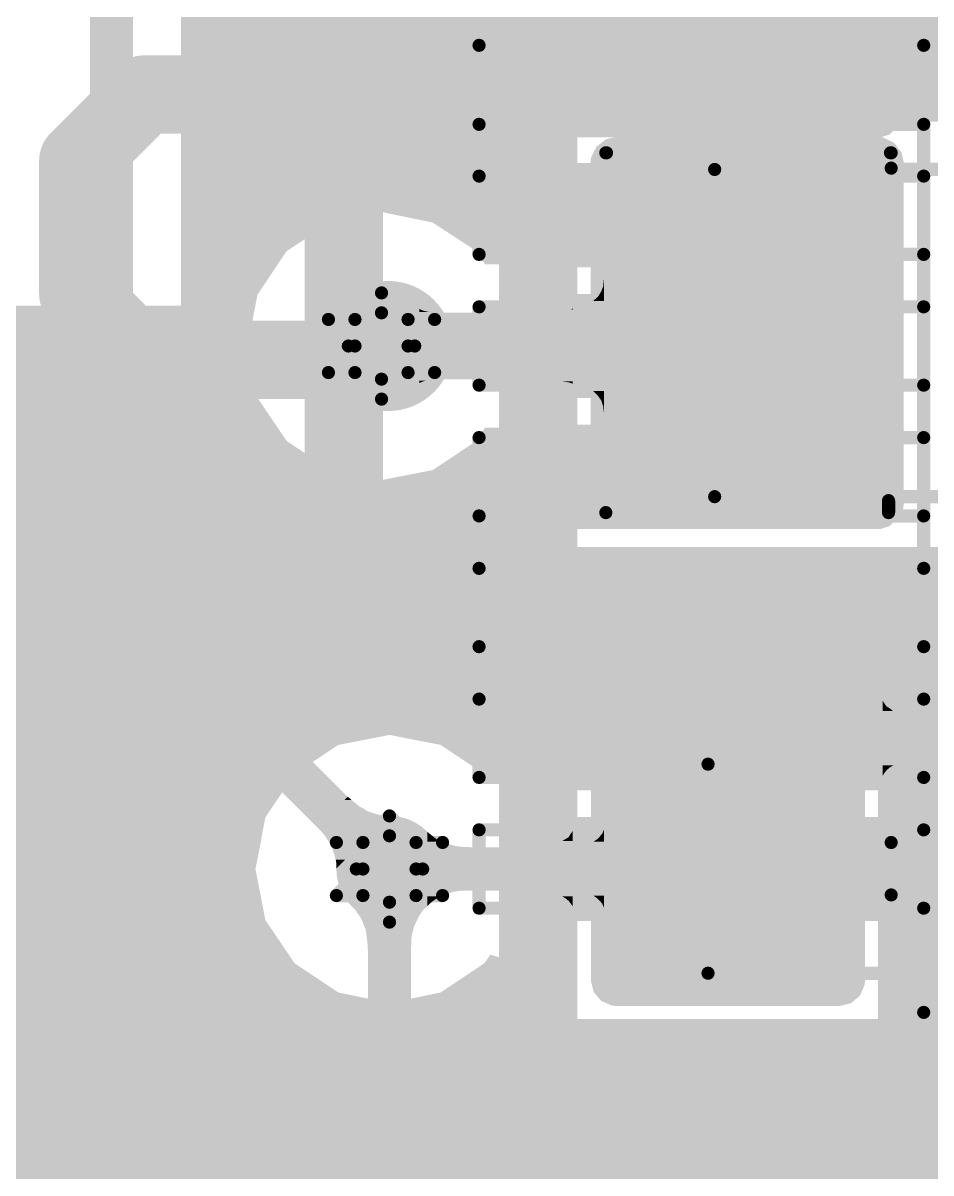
# Model space of a CAD drawing. Header units: millimetres. Extents: x -0.19 to 3.91, y -0.06 to 2.26.
# Drawn here: x 1.0957 to 1.2325, y 0.5855 to 0.7588 of the extents above; entities that cross this region are included whole.
import ezdxf

# ---------------------------------------------------------------- set-up
doc = ezdxf.new("R2010")
doc.units = ezdxf.units.MM
doc.layers.get('0').update_dxf_attribs({"linetype": 'CONTINUOUS', "lineweight": 0})
for name, color, linetype, lineweight in [('PCB_KUR_GBL', 10, 'CONTINUOUS', 0), ('PCB_KUR_GBO', 96, 'CONTINUOUS', 0), ('PCB_KUR_GBP', 170, 'CONTINUOUS', 0), ('PCB_KUR_GBS', 176, 'CONTINUOUS', 0), ('PCB_KUR_GD1', 40, 'CONTINUOUS', 0), ('PCB_KUR_GG1', 56, 'CONTINUOUS', 0), ('PCB_KUR_GM15', 210, 'CONTINUOUS', 0), ('PCB_KUR_GM2', 216, 'CONTINUOUS', 0), ('PCB_KUR_GPB', 9, 'CONTINUOUS', 0), ('PCB_KUR_GPT', 8, 'CONTINUOUS', 0), ('PCB_KUR_GTL', 30, 'CONTINUOUS', 0), ('PCB_KUR_GTO', 163, 'CONTINUOUS', 0), ('PCB_KUR_GTP', 254, 'CONTINUOUS', 0), ('PCB_KUR_GTS', 254, 'CONTINUOUS', 0), ('PCB_KUR_TXT', 254, 'CONTINUOUS', 0)]:
    doc.layers.add(name, color=color, linetype=linetype, lineweight=lineweight)

# ---------------------------------------------------------------- blocks, each defined once
blk = doc.blocks.new('CUSTOM_4')
for points in [[(-0.0186, 0.01721), (-0.01813, 0.01797), (0.01852, 0.01721), (0.01823, 0.01797)], [(-0.01813, 0.01797), (-0.01797, 0.01823), (0.01823, 0.01797), (0.01782, 0.01823)], [(-0.01797, 0.01823), (-0.01697, 0.0186), (0.01782, 0.01823), (0.01721, 0.0186)], [(-0.01697, 0.0186), (-0.01685, 0.01865), (0.01721, 0.0186), (0.01685, 0.01865)], [(-0.01685, 0.01865), (-0.01685, 0.0187), (0.01685, 0.01865), (0.01685, 0.0187)], [(-0.0187, -0.01685), (-0.0187, 0.01685), (0.0187, -0.01685), (0.0187, 0.01685)], [(-0.01865, 0.01685), (-0.0186, 0.01721), (0.01865, 0.01685), (0.01852, 0.01721)], [(-0.01852, -0.01721), (-0.01865, -0.01685), (0.0186, -0.01721), (0.01865, -0.01685)], [(-0.01823, -0.01797), (-0.01852, -0.01721), (0.01813, -0.01797), (0.0186, -0.01721)], [(-0.01782, -0.01823), (-0.01823, -0.01797), (0.01797, -0.01823), (0.01813, -0.01797)], [(-0.01721, -0.0186), (-0.01782, -0.01823), (0.01697, -0.0186), (0.01797, -0.01823)], [(-0.01685, -0.01865), (-0.01721, -0.0186), (0.01685, -0.01865), (0.01697, -0.0186)], [(-0.01685, -0.0187), (-0.01685, -0.01865), (0.01685, -0.0187), (0.01685, -0.01865)]]:
    blk.add_solid(points)
blk = doc.blocks.new('CUSTOM_5')
for points in [[(-0.02165, 0.0254), (-0.02152, 0.02613), (0.02165, 0.0254), (0.02142, 0.02613)], [(-0.02152, 0.02613), (-0.02114, 0.02664), (0.02142, 0.02613), (0.02126, 0.02664)], [(-0.02114, 0.02664), (-0.02074, 0.02716), (0.02126, 0.02664), (0.02057, 0.02716)], [(-0.02074, 0.02716), (-0.0199, 0.02742), (0.02057, 0.02716), (0.02023, 0.02742)], [(-0.0199, 0.02742), (-0.0195, 0.02755), (0.02023, 0.02742), (0.0195, 0.02755)], [(-0.02165, -0.0254), (-0.02165, 0.0254), (0.02165, -0.0254), (0.02165, 0.0254)], [(-0.02142, -0.02613), (-0.02165, -0.0254), (0.02152, -0.02613), (0.02165, -0.0254)], [(-0.02126, -0.02664), (-0.02142, -0.02613), (0.02114, -0.02664), (0.02152, -0.02613)], [(-0.02057, -0.02716), (-0.02126, -0.02664), (0.02074, -0.02716), (0.02114, -0.02664)], [(-0.02023, -0.02742), (-0.02057, -0.02716), (0.0199, -0.02742), (0.02074, -0.02716)], [(-0.0195, -0.02755), (-0.02023, -0.02742), (0.0195, -0.02755), (0.0199, -0.02742)]]:
    blk.add_solid(points)
blk = doc.blocks.new('ROUND_16')
h = blk.add_hatch(color=256)
edge = h.paths.add_edge_path(flags=0)
edge.add_arc((0, 0), 0.008, 0, 360)
blk = doc.blocks.new('ROUND_7')
h = blk.add_hatch(color=256)
edge = h.paths.add_edge_path(flags=0)
edge.add_arc((0, 0), 0.00325, 0, 360)
blk = doc.blocks.new('ROUND_8')
h = blk.add_hatch(color=256)
edge = h.paths.add_edge_path(flags=0)
edge.add_arc((0, 0), 0.005, 0, 360)
blk = doc.blocks.new('ROUND_3')
h = blk.add_hatch(color=256)
edge = h.paths.add_edge_path(flags=0)
edge.add_arc((0, 0), 0.0059, 0, 360)
blk = doc.blocks.new('CUSTOM_19')
for points in [[(-0.02013, 0.01854), (-0.01988, 0.0191), (0.02023, 0.01854), (0.01976, 0.0191)], [(-0.01988, 0.0191), (-0.01896, 0.01987), (0.01976, 0.0191), (0.0191, 0.01987)], [(-0.01896, 0.01987), (-0.01854, 0.02022), (0.0191, 0.01987), (0.01831, 0.02022)], [(-0.01854, 0.02022), (-0.01711, 0.02057), (0.01831, 0.02022), (0.01751, 0.02057)], [(-0.01711, 0.02057), (-0.01685, 0.02064), (0.01751, 0.02057), (0.01685, 0.02064)], [(-0.01685, 0.02064), (-0.01685, 0.02065), (0.01685, 0.02064), (0.01685, 0.02065)], [(-0.02065, 0.01685), (-0.02058, 0.01751), (0.02065, 0.01685), (0.02049, 0.01751)], [(-0.02058, 0.01751), (-0.02013, 0.01854), (0.02049, 0.01751), (0.02023, 0.01854)], [(-0.02065, 0.0168), (-0.02065, 0.01685), (0.02065, 0.0168), (0.02065, 0.01685)], [(-0.02065, -0.0168), (-0.02065, 0.0168), (0.02065, -0.0168), (0.02065, 0.0168)], [(-0.02065, -0.01685), (-0.02065, -0.0168), (0.02065, -0.01685), (0.02065, -0.0168)], [(-0.02049, -0.01751), (-0.02065, -0.01685), (0.02058, -0.01751), (0.02065, -0.01685)], [(-0.02023, -0.01854), (-0.02049, -0.01751), (0.02013, -0.01854), (0.02058, -0.01751)], [(-0.01976, -0.0191), (-0.02023, -0.01854), (0.01988, -0.0191), (0.02013, -0.01854)], [(-0.0191, -0.01987), (-0.01976, -0.0191), (0.01896, -0.01987), (0.01988, -0.0191)], [(-0.01831, -0.02022), (-0.0191, -0.01987), (0.01854, -0.02022), (0.01896, -0.01987)], [(-0.01751, -0.02057), (-0.01831, -0.02022), (0.01711, -0.02057), (0.01854, -0.02022)], [(-0.01685, -0.02064), (-0.01751, -0.02057), (0.01685, -0.02064), (0.01711, -0.02057)], [(-0.01685, -0.02065), (-0.01685, -0.02064), (0.01685, -0.02065), (0.01685, -0.02064)]]:
    blk.add_solid(points)
blk = doc.blocks.new('CUSTOM_20')
for points in [[(-0.02008, 0.02942), (-0.0195, 0.02955), (0.02053, 0.02942), (0.0195, 0.02955)], [(-0.02314, 0.02717), (-0.0227, 0.02804), (0.02325, 0.02717), (0.02257, 0.02804)], [(-0.0227, 0.02804), (-0.02198, 0.0286), (0.02257, 0.02804), (0.02214, 0.0286)], [(-0.02198, 0.0286), (-0.02127, 0.02915), (0.02214, 0.0286), (0.02105, 0.02915)], [(-0.02127, 0.02915), (-0.02008, 0.02942), (0.02105, 0.02915), (0.02053, 0.02942)], [(-0.02365, 0.0254), (-0.02352, 0.02643), (0.02365, 0.0254), (0.02342, 0.02643)], [(-0.02352, 0.02643), (-0.02314, 0.02717), (0.02342, 0.02643), (0.02325, 0.02717)], [(-0.02364, 0.02508), (-0.02365, 0.0254), (0.02364, 0.02508), (0.02365, 0.0254)], [(-0.0236, 0.02476), (-0.02364, 0.02508), (0.0236, 0.02476), (0.02364, 0.02508)], [(-0.0236, -0.02476), (-0.0236, 0.02476), (0.0236, -0.02476), (0.0236, 0.02476)], [(-0.02365, -0.0254), (-0.02364, -0.02508), (0.02365, -0.0254), (0.02364, -0.02508)], [(-0.02342, -0.02643), (-0.02365, -0.0254), (0.02352, -0.02643), (0.02365, -0.0254)], [(-0.02364, -0.02508), (-0.0236, -0.02476), (0.02364, -0.02508), (0.0236, -0.02476)], [(-0.02325, -0.02717), (-0.02342, -0.02643), (0.02314, -0.02717), (0.02352, -0.02643)], [(-0.02257, -0.02804), (-0.02325, -0.02717), (0.0227, -0.02804), (0.02314, -0.02717)], [(-0.02214, -0.0286), (-0.02257, -0.02804), (0.02198, -0.0286), (0.0227, -0.02804)], [(-0.02105, -0.02915), (-0.02214, -0.0286), (0.02127, -0.02915), (0.02198, -0.0286)], [(-0.02053, -0.02942), (-0.02105, -0.02915), (0.02008, -0.02942), (0.02127, -0.02915)], [(-0.0195, -0.02955), (-0.02053, -0.02942), (0.0195, -0.02955), (0.02008, -0.02942)]]:
    blk.add_solid(points)
blk = doc.blocks.new('ROUND_25')
h = blk.add_hatch(color=256)
edge = h.paths.add_edge_path(flags=0)
edge.add_arc((0, 0), 0.001, 0, 360)
blk = doc.blocks.new('CUSTOM_33')
for points in [[(-0.0236, 0.0053), (-0.02357, 0.00549), (0.0236, 0.0053), (0.02348, 0.00549)], [(-0.0236, -0.0053), (-0.0236, 0.0053), (0.0236, -0.0053), (0.0236, 0.0053)], [(-0.02357, 0.00549), (-0.02311, 0.00585), (0.02348, 0.00549), (0.02323, 0.00585)], [(-0.02311, 0.00585), (-0.02305, 0.0059), (0.02323, 0.00585), (0.02305, 0.0059)], [(-0.02348, -0.00549), (-0.0236, -0.0053), (0.02357, -0.00549), (0.0236, -0.0053)], [(-0.02323, -0.00585), (-0.02348, -0.00549), (0.02311, -0.00585), (0.02357, -0.00549)], [(-0.02305, -0.0059), (-0.02323, -0.00585), (0.02305, -0.0059), (0.02311, -0.00585)]]:
    blk.add_solid(points)
blk = doc.blocks.new('CUSTOM_69')
for points in [[(-0.02506, 0.00666), (-0.0244, 0.00743), (0.02516, 0.00666), (0.02429, 0.00743)], [(-0.0244, 0.00743), (-0.02386, 0.0076), (0.02429, 0.00743), (0.0241, 0.0076)], [(-0.02386, 0.0076), (-0.02305, 0.00785), (0.0241, 0.0076), (0.02305, 0.00785)], [(-0.0256, -0.0053), (-0.0256, 0.0053), (0.0256, -0.0053), (0.0256, 0.0053)], [(-0.02555, 0.0053), (-0.02532, 0.00636), (0.02555, 0.0053), (0.02525, 0.00636)], [(-0.02532, 0.00636), (-0.02506, 0.00666), (0.02525, 0.00636), (0.02516, 0.00666)], [(-0.02525, -0.00636), (-0.02555, -0.0053), (0.02532, -0.00636), (0.02555, -0.0053)], [(-0.02516, -0.00666), (-0.02525, -0.00636), (0.02506, -0.00666), (0.02532, -0.00636)], [(-0.02429, -0.00743), (-0.02516, -0.00666), (0.0244, -0.00743), (0.02506, -0.00666)], [(-0.0241, -0.0076), (-0.02429, -0.00743), (0.02386, -0.0076), (0.0244, -0.00743)], [(-0.02305, -0.00785), (-0.0241, -0.0076), (0.02305, -0.00785), (0.02386, -0.0076)]]:
    blk.add_solid(points)

msp = doc.modelspace()

# ---------------------------------------------------------------- linework, layer by layer
at = {"layer": 'PCB_KUR_GBL', "lineweight": 211}
for points, const_width in [([(1.109, 0.6732), (1.109, 0.956)], 0.0065), ([(1.2028, 0.7101), (1.2048, 0.7121)], 0.01), ([(1.1497, 0.7101), (1.2028, 0.7101)], 0.01), ([(1.109, 0.6732), (1.1509, 0.6313)], 0.0065), ([(1.1509, 0.6313), (1.2019, 0.6313)], 0.0065)]:
    msp.add_lwpolyline(points, dxfattribs=dict(at, const_width=const_width))
at = {"layer": 'PCB_KUR_GBL'}
for points in [[(1.1195, 0.7517), (1.1195, 0.7964), (1.4843, 0.7517), (1.4843, 0.7964)], [(1.1195, 0.7506), (1.1195, 0.7517), (1.1799, 0.7506), (1.1853, 0.7517)], [(1.1195, 0.7475), (1.1195, 0.7506), (1.1752, 0.7475), (1.1799, 0.7506)], [(1.2297, 0.7506), (1.2243, 0.7517), (1.4843, 0.7506), (1.4843, 0.7517)], [(1.2344, 0.7475), (1.2297, 0.7506), (1.4843, 0.7475), (1.4843, 0.7506)], [(1.1195, 0.7429), (1.1195, 0.7475), (1.1721, 0.7429), (1.1752, 0.7475)], [(1.1195, 0.7374), (1.1195, 0.7429), (1.1711, 0.7374), (1.1721, 0.7429)], [(1.1195, 0.7303), (1.1195, 0.7374), (1.1711, 0.7303), (1.1711, 0.7374)], [(1.1195, 0.7287), (1.1195, 0.7303), (1.142, 0.7287), (1.1497, 0.7303)], [(1.1574, 0.7287), (1.1497, 0.7303), (1.1711, 0.7287), (1.1711, 0.7303)], [(1.1195, 0.7244), (1.1195, 0.7287), (1.1354, 0.7244), (1.142, 0.7287)], [(1.164, 0.7244), (1.1574, 0.7287), (1.1711, 0.7244), (1.1711, 0.7287)], [(1.1195, 0.7178), (1.1195, 0.7244), (1.131, 0.7178), (1.1354, 0.7244)], [(1.1653, 0.7224), (1.164, 0.7244), (1.1711, 0.7224), (1.1711, 0.7244)], [(1.1828, 0.7183), (1.1831, 0.7191), (1.1832, 0.7183), (1.1832, 0.7191)], [(1.1831, 0.7191), (1.1832, 0.72007), (1.1832, 0.7191), (1.1832, 0.72007)], [(1.1195, 0.7101), (1.1195, 0.7178), (1.1295, 0.7101), (1.131, 0.7178)], [(1.1816, 0.7169), (1.1823, 0.7175), (1.1832, 0.7169), (1.1832, 0.7175)], [(1.1823, 0.7175), (1.1828, 0.7183), (1.1832, 0.7175), (1.1832, 0.7183)], [(1.1554, 0.7156), (1.1554, 0.7157), (1.1556, 0.7156), (1.1554, 0.7157)], [(1.1554, 0.7155), (1.1554, 0.7156), (1.1558, 0.7155), (1.1556, 0.7156)], [(1.1783, 0.7155), (1.1796, 0.7159), (1.1832, 0.7155), (1.1832, 0.7159)], [(1.1796, 0.7159), (1.1807, 0.7163), (1.1832, 0.7159), (1.1832, 0.7163)], [(1.1807, 0.7163), (1.1816, 0.7169), (1.1832, 0.7163), (1.1832, 0.7169)], [(1.1554, 0.7154), (1.1554, 0.7155), (1.1561, 0.7154), (1.1558, 0.7155)], [(1.1554, 0.7153), (1.1554, 0.7154), (1.1565, 0.7153), (1.1561, 0.7154)], [(1.1554, 0.7152), (1.1554, 0.7153), (1.157, 0.7152), (1.1565, 0.7153)], [(1.1554, 0.7151), (1.1554, 0.7152), (1.1583, 0.7151), (1.157, 0.7152)], [(1.1554, 0.7051), (1.1554, 0.7151), (1.1607, 0.7051), (1.1607, 0.7151)], [(1.1731, 0.7051), (1.1731, 0.7151), (1.1832, 0.7051), (1.1832, 0.7151)], [(1.175, 0.7151), (1.1767, 0.7153), (1.1832, 0.7151), (1.1832, 0.7153)], [(1.1767, 0.7153), (1.1783, 0.7155), (1.1832, 0.7153), (1.1832, 0.7155)], [(1.1195, 0.7023), (1.1195, 0.7101), (1.131, 0.7023), (1.1295, 0.7101)], [(1.1554, 0.7049), (1.1554, 0.7051), (1.1565, 0.7049), (1.1598, 0.7051)], [(1.1554, 0.7048), (1.1554, 0.7049), (1.1561, 0.7048), (1.1565, 0.7049)], [(1.1554, 0.7047), (1.1554, 0.7048), (1.1558, 0.7047), (1.1561, 0.7048)], [(1.1554, 0.7046), (1.1554, 0.7047), (1.1556, 0.7046), (1.1558, 0.7047)], [(1.1554, 0.7045), (1.1554, 0.7046), (1.1554, 0.7045), (1.1556, 0.7046)], [(1.175, 0.705), (1.1731, 0.7051), (1.1832, 0.705), (1.1832, 0.7051)], [(1.1767, 0.7049), (1.175, 0.705), (1.1832, 0.7049), (1.1832, 0.705)], [(1.1783, 0.7046), (1.1767, 0.7049), (1.1832, 0.7046), (1.1832, 0.7049)], [(1.1796, 0.7043), (1.1783, 0.7046), (1.1832, 0.7043), (1.1832, 0.7046)], [(1.1807, 0.7038), (1.1796, 0.7043), (1.1832, 0.7038), (1.1832, 0.7043)], [(1.1816, 0.7033), (1.1807, 0.7038), (1.1832, 0.7033), (1.1832, 0.7038)], [(1.1195, 0.6958), (1.1195, 0.7023), (1.1354, 0.6958), (1.131, 0.7023)], [(1.1823, 0.7026), (1.1816, 0.7033), (1.1832, 0.7026), (1.1832, 0.7033)], [(1.1828, 0.7019), (1.1823, 0.7026), (1.1832, 0.7019), (1.1832, 0.7026)], [(1.1831, 0.701), (1.1828, 0.7019), (1.1832, 0.701), (1.1832, 0.7019)], [(1.1832, 0.70013), (1.1831, 0.701), (1.1832, 0.70013), (1.1832, 0.701)], [(1.164, 0.6958), (1.1653, 0.6978), (1.1711, 0.6958), (1.1711, 0.6978)], [(1.1195, 0.6914), (1.1195, 0.6958), (1.142, 0.6914), (1.1354, 0.6958)], [(1.1574, 0.6914), (1.164, 0.6958), (1.1711, 0.6914), (1.1711, 0.6958)], [(1.1195, 0.6899), (1.1195, 0.6914), (1.1497, 0.6899), (1.142, 0.6914)], [(1.1497, 0.6899), (1.1574, 0.6914), (1.1711, 0.6899), (1.1711, 0.6914)], [(1.1195, 0.6867), (1.1195, 0.6899), (1.1711, 0.6867), (1.1711, 0.6899)], [(1.1195, 0.6812), (1.1195, 0.6867), (1.1721, 0.6812), (1.1711, 0.6867)], [(1.1195, 0.6776), (1.1195, 0.6812), (1.17453, 0.6776), (1.1721, 0.6812)], [(1.1205, 0.6766), (1.1195, 0.6776), (1.1752, 0.6766), (1.17453, 0.6776)], [(1.12362, 0.6735), (1.1205, 0.6766), (1.1799, 0.6735), (1.1752, 0.6766)], [(1.2297, 0.6735), (1.2344, 0.6766), (2.2638, 0.6735), (2.2638, 0.6766)], [(1.12472, 0.6724), (1.12362, 0.6735), (1.1853, 0.6724), (1.1799, 0.6735)], [(1.13506, 0.6621), (1.12472, 0.6724), (2.2638, 0.6621), (2.2638, 0.6724)], [(1.2243, 0.6724), (1.2297, 0.6735), (2.2638, 0.6724), (2.2638, 0.6735)], [(1.13606, 0.6611), (1.13506, 0.6621), (1.1797, 0.6611), (1.185, 0.6621)], [(1.13506, 0.6621), (1.13506, 0.6621), (1.185, 0.6621), (1.2187, 0.6621)], [(1.224, 0.6611), (1.2187, 0.6621), (2.2638, 0.6611), (2.2638, 0.6621)], [(1.1005, 0.6597), (1.1055, 0.6618), (1.10761, 0.6597), (1.1055, 0.6618)], [(1.13917, 0.658), (1.13606, 0.6611), (1.1752, 0.658), (1.1797, 0.6611)], [(1.2285, 0.658), (1.224, 0.6611), (2.2638, 0.658), (2.2638, 0.6611)], [(1.1005, 0.6358), (1.1005, 0.6597), (1.1316, 0.6358), (1.10761, 0.6597)], [(1.14369, 0.6535), (1.13917, 0.658), (1.1721, 0.6535), (1.1752, 0.658)], [(1.2316, 0.6535), (1.2285, 0.658), (2.2638, 0.6535), (2.2638, 0.658)], [(1.1457, 0.6515), (1.14369, 0.6535), (1.17172, 0.6515), (1.1721, 0.6535)], [(1.2326, 0.6482), (1.2316, 0.6535), (2.2638, 0.6482), (2.2638, 0.6535)], [(1.1465, 0.6507), (1.1457, 0.6515), (1.14651, 0.6507), (1.1509, 0.6515)], [(1.1586, 0.65), (1.1509, 0.6515), (1.17144, 0.65), (1.17172, 0.6515)], [(1.1465, 0.6507), (1.1465, 0.6507), (1.1465, 0.6507), (1.14651, 0.6507)], [(1.1613, 0.6482), (1.1586, 0.65), (1.1711, 0.6482), (1.17144, 0.65)], [(1.1649, 0.6458), (1.1613, 0.6482), (1.1711, 0.6458), (1.1711, 0.6482)], [(1.1652, 0.6456), (1.1649, 0.6458), (1.17043, 0.6456), (1.1711, 0.6458)], [(1.1661, 0.6443), (1.1652, 0.6456), (1.16611, 0.6443), (1.17043, 0.6456)], [(1.1661, 0.6443), (1.1661, 0.6443), (1.1661, 0.6443), (1.16611, 0.6443)], [(1.1431, 0.6407), (1.1436, 0.6412), (1.1464, 0.6407), (1.1458, 0.6412)], [(1.1436, 0.6412), (1.1441, 0.6417), (1.1458, 0.6412), (1.1452, 0.6417)], [(1.1441, 0.6417), (1.1446, 0.6422), (1.1452, 0.6417), (1.1446, 0.6422)], [(1.1417, 0.6393), (1.1418, 0.6394), (1.1508, 0.6393), (1.1501, 0.6394)], [(1.1418, 0.6394), (1.142, 0.6396), (1.1495, 0.6394), (1.1489, 0.6396)], [(1.1418, 0.6394), (1.1418, 0.6394), (1.1501, 0.6394), (1.1495, 0.6394)], [(1.142, 0.6396), (1.1422, 0.6398), (1.1489, 0.6396), (1.1482, 0.6398)], [(1.1422, 0.6398), (1.1424, 0.64), (1.1482, 0.6398), (1.1476, 0.64)], [(1.1424, 0.64), (1.1428, 0.6404), (1.1476, 0.64), (1.147, 0.6404)], [(1.1428, 0.6404), (1.1431, 0.6407), (1.147, 0.6404), (1.1464, 0.6407)], [(1.14, 0.6376), (1.1417, 0.6393), (1.1491, 0.6376), (1.1508, 0.6393)], [(1.1406, 0.637), (1.14, 0.6376), (1.1485, 0.637), (1.1491, 0.6376)], [(1.1411, 0.6364), (1.1406, 0.637), (1.1479, 0.6364), (1.1485, 0.637)], [(1.1415, 0.6358), (1.1411, 0.6364), (1.1473, 0.6358), (1.1479, 0.6364)], [(1.1566, 0.6365), (1.1566, 0.6369), (1.1571, 0.6365), (1.1566, 0.6369)], [(1.1566, 0.6361), (1.1566, 0.6365), (1.1576, 0.6361), (1.1571, 0.6365)], [(1.1566, 0.6357), (1.1566, 0.6361), (1.1581, 0.6357), (1.1576, 0.6361)], [(1.1822, 0.6358), (1.1826, 0.6362), (1.1832, 0.6358), (1.1832, 0.6362)], [(1.1826, 0.6362), (1.183, 0.6367), (1.1832, 0.6362), (1.1832, 0.6367)], [(1.183, 0.6367), (1.1832, 0.6372), (1.1832, 0.6367), (1.1832, 0.6372)], [(1.1005, 0.6313), (1.1005, 0.6358), (1.1307, 0.6313), (1.1316, 0.6358)], [(1.1419, 0.6352), (1.1415, 0.6358), (1.1467, 0.6352), (1.1473, 0.6358)], [(1.1422, 0.6346), (1.1419, 0.6352), (1.1461, 0.6346), (1.1467, 0.6352)], [(1.1424, 0.634), (1.1422, 0.6346), (1.1455, 0.634), (1.1461, 0.6346)], [(1.1566, 0.6354), (1.1566, 0.6357), (1.1587, 0.6354), (1.1581, 0.6357)], [(1.1566, 0.6352), (1.1566, 0.6354), (1.1593, 0.6352), (1.1587, 0.6354)], [(1.1566, 0.635), (1.1566, 0.6352), (1.16, 0.635), (1.1593, 0.6352)], [(1.1566, 0.6348), (1.1566, 0.635), (1.1607, 0.6348), (1.16, 0.635)], [(1.1566, 0.6347), (1.1566, 0.6348), (1.1614, 0.6347), (1.1607, 0.6348)], [(1.1566, 0.6346), (1.1566, 0.6347), (1.1622, 0.6346), (1.1614, 0.6347)], [(1.1566, 0.6281), (1.1566, 0.6346), (1.163, 0.6281), (1.163, 0.6346)], [(1.1766, 0.6281), (1.1766, 0.6346), (1.1832, 0.6281), (1.1832, 0.6346)], [(1.1779, 0.6346), (1.179, 0.6347), (1.1832, 0.6346), (1.1832, 0.6347)], [(1.179, 0.6347), (1.18, 0.6349), (1.1832, 0.6347), (1.1832, 0.6349)], [(1.18, 0.6349), (1.1809, 0.6351), (1.1832, 0.6349), (1.1832, 0.6351)], [(1.1809, 0.6351), (1.1816, 0.6354), (1.1832, 0.6351), (1.1832, 0.6354)], [(1.1816, 0.6354), (1.1822, 0.6358), (1.1832, 0.6354), (1.1832, 0.6358)], [(1.1426, 0.6334), (1.1424, 0.634), (1.1449, 0.6334), (1.1455, 0.634)], [(1.1428, 0.6327), (1.1426, 0.6334), (1.1442, 0.6327), (1.1449, 0.6334)], [(1.1429, 0.6321), (1.1428, 0.6327), (1.1436, 0.6321), (1.1442, 0.6327)], [(1.1005, 0.6236), (1.1005, 0.6313), (1.1322, 0.6236), (1.1307, 0.6313)], [(1.1429, 0.6314), (1.1429, 0.6321), (1.1429, 0.6314), (1.1436, 0.6321)], [(1.1566, 0.628), (1.1566, 0.6281), (1.1614, 0.628), (1.1622, 0.6281)], [(1.1566, 0.6279), (1.1566, 0.628), (1.1607, 0.6279), (1.1614, 0.628)], [(1.1566, 0.6277), (1.1566, 0.6279), (1.16, 0.6277), (1.1607, 0.6279)], [(1.1566, 0.6275), (1.1566, 0.6277), (1.1593, 0.6275), (1.16, 0.6277)], [(1.1566, 0.6272), (1.1566, 0.6275), (1.1587, 0.6272), (1.1593, 0.6275)], [(1.179, 0.628), (1.1779, 0.6281), (1.1832, 0.628), (1.1832, 0.6281)], [(1.18, 0.6278), (1.179, 0.628), (1.1832, 0.6278), (1.1832, 0.628)], [(1.1809, 0.6276), (1.18, 0.6278), (1.1832, 0.6276), (1.1832, 0.6278)], [(1.1816, 0.6273), (1.1809, 0.6276), (1.1832, 0.6273), (1.1832, 0.6276)], [(1.1822, 0.6269), (1.1816, 0.6273), (1.1832, 0.6269), (1.1832, 0.6273)], [(1.1566, 0.6269), (1.1566, 0.6272), (1.1581, 0.6269), (1.1587, 0.6272)], [(1.1566, 0.6266), (1.1566, 0.6269), (1.1576, 0.6266), (1.1581, 0.6269)], [(1.1566, 0.6262), (1.1566, 0.6266), (1.1571, 0.6262), (1.1576, 0.6266)], [(1.1566, 0.6257), (1.1566, 0.6262), (1.1566, 0.6257), (1.1571, 0.6262)], [(1.1826, 0.6265), (1.1822, 0.6269), (1.1832, 0.6265), (1.1832, 0.6269)], [(1.183, 0.626), (1.1826, 0.6265), (1.1832, 0.626), (1.1832, 0.6265)], [(1.1832, 0.6255), (1.183, 0.626), (1.1832, 0.6255), (1.1832, 0.626)], [(1.1005, 0.6171), (1.1005, 0.6236), (1.1366, 0.6171), (1.1322, 0.6236)], [(1.1005, 0.6127), (1.1005, 0.6171), (1.1432, 0.6127), (1.1366, 0.6171)], [(1.1613, 0.6145), (1.1649, 0.6169), (1.1711, 0.6145), (1.1711, 0.6169)], [(1.1649, 0.6169), (1.1652, 0.6171), (1.1711, 0.6169), (1.17043, 0.6171)], [(1.1652, 0.6171), (1.1661, 0.6184), (1.17043, 0.6171), (1.16611, 0.6184)], [(1.1661, 0.6184), (1.1661, 0.6184), (1.16611, 0.6184), (1.1661, 0.6184)], [(1.1586, 0.6127), (1.1613, 0.6145), (1.17144, 0.6127), (1.1711, 0.6145)], [(1.23203, 0.6115), (1.2326, 0.6145), (1.5708, 0.6115), (1.57525, 0.6145)], [(1.1005, 0.6111), (1.1005, 0.6127), (1.1509, 0.6111), (1.1432, 0.6127)], [(1.1509, 0.6111), (1.1586, 0.6127), (1.17174, 0.6111), (1.17144, 0.6127)], [(1.1005, 0.6092), (1.1005, 0.6111), (1.1721, 0.6092), (1.17174, 0.6111)], [(1.2316, 0.6092), (1.23203, 0.6115), (1.56927, 0.6092), (1.5708, 0.6115)], [(1.1005, 0.6047), (1.1005, 0.6092), (1.1752, 0.6047), (1.1721, 0.6092)], [(1.23008, 0.607), (1.2316, 0.6092), (1.5678, 0.607), (1.56927, 0.6092)], [(1.2285, 0.6047), (1.23008, 0.607), (1.56732, 0.6047), (1.5678, 0.607)], [(1.1005, 0.6016), (1.1005, 0.6047), (1.1797, 0.6016), (1.1752, 0.6047)], [(1.22414, 0.6017), (1.2285, 0.6047), (1.5667, 0.6017), (1.56732, 0.6047)], [(1.1005, 0.6006), (1.1005, 0.6016), (1.185, 0.6006), (1.1797, 0.6016)], [(1.2187, 0.6006), (1.224, 0.6016), (1.5667, 0.6006), (1.5667, 0.6016)], [(1.224, 0.6016), (1.22414, 0.6017), (1.5667, 0.6016), (1.5667, 0.6017)], [(1.1005, 0.568), (1.1005, 0.6006), (1.5667, 0.568), (1.5667, 0.6006)], [(1.1005, 0.6006), (1.1005, 0.6006), (1.2187, 0.6006), (1.185, 0.6006)]]:
    msp.add_solid(points, dxfattribs=at)
at = {"layer": 'PCB_KUR_GBO', "lineweight": 211, "const_width": 0.0118}
for points in [[(1.1733, 0.7498), (1.3058, 0.7498)], [(1.1733, 0.6739), (1.1733, 0.7498)], [(1.114, 0.748), (1.104, 0.738)], [(1.144, 0.748), (1.114, 0.748)], [(1.144, 0.688), (1.144, 0.748)], [(1.104, 0.738), (1.104, 0.718)], [(1.104, 0.718), (1.114, 0.708)], [(1.124, 0.708), (1.104, 0.688)], [(1.114, 0.708), (1.144, 0.708)], [(1.1733, 0.6739), (1.3058, 0.6739)], [(1.1733, 0.6028), (1.1733, 0.6599)], [(1.1739, 0.6599), (1.2869, 0.6599)], [(1.2304, 0.6028), (1.2304, 0.6599)], [(1.1739, 0.6028), (1.2875, 0.6028)]]:
    msp.add_lwpolyline(points, dxfattribs=at)
at = {"layer": 'PCB_KUR_GD1', "lineweight": 211, "const_width": 0.002}
for points in [[(1.1497, 0.7181), (1.1457, 0.7141)], [(1.1537, 0.7141), (1.1497, 0.7181)], [(1.1457, 0.7141), (1.1417, 0.7141)], [(1.1417, 0.7141), (1.1457, 0.7101)], [(1.1537, 0.7101), (1.1577, 0.7141)], [(1.1577, 0.7141), (1.1537, 0.7141)], [(1.1457, 0.7101), (1.1417, 0.7061)], [(1.1577, 0.7061), (1.1537, 0.7101)], [(1.1417, 0.7061), (1.1457, 0.7061)], [(1.1457, 0.7061), (1.1497, 0.7021)], [(1.1497, 0.7021), (1.1537, 0.7061)], [(1.1537, 0.7061), (1.1577, 0.7061)], [(1.1509, 0.6393), (1.1469, 0.6353)], [(1.1549, 0.6353), (1.1509, 0.6393)], [(1.1469, 0.6353), (1.1429, 0.6353)], [(1.1429, 0.6353), (1.1469, 0.6313)], [(1.1549, 0.6313), (1.1589, 0.6353)], [(1.1589, 0.6353), (1.1549, 0.6353)], [(1.1469, 0.6313), (1.1429, 0.6273)], [(1.1589, 0.6273), (1.1549, 0.6313)], [(1.1429, 0.6273), (1.1469, 0.6273)], [(1.1469, 0.6273), (1.1509, 0.6233)], [(1.1509, 0.6233), (1.1549, 0.6273)], [(1.1549, 0.6273), (1.1589, 0.6273)]]:
    msp.add_lwpolyline(points, dxfattribs=at)
at = {"layer": 'PCB_KUR_GG1', "lineweight": 211, "const_width": 0.002}
for points in [[(1.1497, 0.7051), (1.1497, 0.7151)], [(1.1447, 0.7101), (1.1547, 0.7101)], [(1.1509, 0.6263), (1.1509, 0.6363)], [(1.1459, 0.6313), (1.1559, 0.6313)]]:
    msp.add_lwpolyline(points, dxfattribs=at)
at = {"layer": 'PCB_KUR_GM15', "lineweight": 211, "const_width": 0.002}
for points in [[(1.1999, 0.7367), (1.2786, 0.7367)], [(1.1999, 0.6874), (1.1999, 0.7367)], [(1.1999, 0.6874), (1.2786, 0.6874)]]:
    msp.add_lwpolyline(points, dxfattribs=at)
at = {"layer": 'PCB_KUR_GM2', "lineweight": 211, "const_width": 0.002}
for points in [[(1.2314, 0.6097), (1.2314, 0.8695)], [(1.1644, 0.7554), (1.2314, 0.7554)], [(1.1644, 0.7435), (1.1644, 0.7554)], [(1.2314, 0.7435), (1.2314, 0.7554)], [(1.1644, 0.7435), (1.2314, 0.7435)], [(1.1835, 0.685), (1.1835, 0.7392)], [(1.1836, 0.7392), (1.2264, 0.7392)], [(1.2265, 0.7369), (1.2265, 0.7392)], [(1.1644, 0.7357), (1.2314, 0.7357)], [(1.1644, 0.7239), (1.1644, 0.7357)], [(1.1999, 0.7367), (1.2786, 0.7367)], [(1.1999, 0.6874), (1.1999, 0.7367)], [(1.2314, 0.7239), (1.2314, 0.7357)], [(1.1644, 0.7239), (1.2314, 0.7239)], [(1.1644, 0.716), (1.2314, 0.716)], [(1.1644, 0.7042), (1.1644, 0.716)], [(1.2314, 0.7042), (1.2314, 0.716)], [(1.1644, 0.7042), (1.2314, 0.7042)], [(1.1644, 0.6963), (1.2314, 0.6963)], [(1.1644, 0.6845), (1.1644, 0.6963)], [(1.2314, 0.6845), (1.2314, 0.6963)], [(1.1999, 0.6874), (1.2786, 0.6874)], [(1.2261, 0.685), (1.2261, 0.6868)], [(1.1644, 0.6845), (1.2314, 0.6845)], [(1.1835, 0.685), (1.2261, 0.685)], [(1.1644, 0.6766), (1.2314, 0.6766)], [(1.1644, 0.6648), (1.1644, 0.6766)], [(1.2314, 0.6648), (1.2314, 0.6766)], [(1.1644, 0.6648), (1.2314, 0.6648)], [(1.1644, 0.6569), (1.2314, 0.6569)], [(1.1644, 0.6451), (1.1644, 0.6569)], [(1.2314, 0.6451), (1.2314, 0.6569)], [(1.1989, 0.6471), (1.2619, 0.6471)], [(1.1989, 0.6156), (1.1989, 0.6471)], [(1.1644, 0.6451), (1.2314, 0.6451)], [(1.1644, 0.6372), (1.2314, 0.6372)], [(1.1644, 0.6254), (1.1644, 0.6372)], [(1.2314, 0.6254), (1.2314, 0.6372)], [(1.2265, 0.6274), (1.2343, 0.6353)], [(1.2265, 0.6353), (1.2343, 0.6274)], [(1.1644, 0.6254), (1.2314, 0.6254)], [(1.1989, 0.6156), (1.2619, 0.6156)], [(1.2314, 0.6097), (1.2432, 0.5979)]]:
    msp.add_lwpolyline(points, dxfattribs=at)
at = {"layer": 'PCB_KUR_GTL', "lineweight": 211}
for points, const_width in [([(1.1497, 0.7101), (1.2009, 0.7101)], 0.01), ([(1.2019, 0.651), (1.295, 0.651)], 0.0065), ([(1.1509, 0.6313), (1.2018, 0.6313)], 0.0065), ([(1.1509, 0.1741), (1.1509, 0.6313)], 0.0065), ([(1.2018, 0.6313), (1.2019, 0.6313)], 0.0065)]:
    msp.add_lwpolyline(points, dxfattribs=dict(at, const_width=const_width))
at = {"layer": 'PCB_KUR_GTL'}
for points in [[(0.9549, 0.7133), (0.9568, 0.7162), (1.12917, 0.7133), (1.1268, 0.7162)], [(1.1554, 0.7156), (1.1554, 0.7157), (1.1556, 0.7156), (1.1554, 0.7157)], [(1.1554, 0.7155), (1.1554, 0.7156), (1.1558, 0.7155), (1.1556, 0.7156)], [(1.1702, 0.7151), (1.1783, 0.7156), (1.1785, 0.7151), (1.1785, 0.7156)], [(1.1783, 0.7156), (1.1785, 0.7158), (1.1785, 0.7156), (1.1785, 0.7158)], [(1.1554, 0.7154), (1.1554, 0.7155), (1.1561, 0.7154), (1.1558, 0.7155)], [(1.1554, 0.7153), (1.1554, 0.7154), (1.1565, 0.7153), (1.1561, 0.7154)], [(1.1554, 0.7152), (1.1554, 0.7153), (1.157, 0.7152), (1.1565, 0.7153)], [(1.1554, 0.7151), (1.1554, 0.7152), (1.1583, 0.7151), (1.157, 0.7152)], [(1.1554, 0.7051), (1.1554, 0.7151), (1.1607, 0.7051), (1.1607, 0.7151)], [(1.1554, 0.7151), (1.1554, 0.7151), (1.1607, 0.7151), (1.1583, 0.7151)], [(1.1683, 0.7051), (1.1683, 0.7151), (1.1785, 0.7051), (1.1785, 0.7151)], [(0.95, 0.7101), (0.95352, 0.7124), (1.1295, 0.7101), (1.1299, 0.7124)], [(0.95352, 0.7124), (0.9549, 0.7133), (1.1299, 0.7124), (1.12917, 0.7133)], [(0.9195, 0.7051), (0.9227, 0.709), (1.13046, 0.7051), (1.12971, 0.709)], [(0.9444, 0.709), (0.95, 0.7101), (1.12971, 0.709), (1.1295, 0.7101)], [(0.9196, 0.7045), (0.9195, 0.7051), (1.13058, 0.7045), (1.13046, 0.7051)], [(0.9196, 0.7023), (0.9196, 0.7045), (1.131, 0.7023), (1.13058, 0.7045)], [(1.1554, 0.7049), (1.1554, 0.7051), (1.1565, 0.7049), (1.1598, 0.7051)], [(1.1554, 0.7048), (1.1554, 0.7049), (1.1561, 0.7048), (1.1565, 0.7049)], [(1.1554, 0.7047), (1.1554, 0.7048), (1.1558, 0.7047), (1.1561, 0.7048)], [(1.1554, 0.7046), (1.1554, 0.7047), (1.1556, 0.7046), (1.1558, 0.7047)], [(1.1554, 0.7045), (1.1554, 0.7046), (1.1554, 0.7045), (1.1556, 0.7046)], [(1.1747, 0.705), (1.1683, 0.7051), (1.1785, 0.705), (1.1785, 0.7051)], [(1.1767, 0.7048), (1.1747, 0.705), (1.1785, 0.7048), (1.1785, 0.705)], [(1.1774, 0.7047), (1.1767, 0.7048), (1.1785, 0.7047), (1.1785, 0.7048)], [(1.178, 0.7046), (1.1774, 0.7047), (1.1785, 0.7046), (1.1785, 0.7047)], [(1.1783, 0.7045), (1.178, 0.7046), (1.1785, 0.7045), (1.1785, 0.7046)], [(1.1785, 0.7044), (1.1783, 0.7045), (1.1785, 0.7044), (1.1785, 0.7045)], [(0.9196, 0.6958), (0.9196, 0.7023), (1.1354, 0.6958), (1.131, 0.7023)], [(0.9196, 0.6921), (0.9196, 0.6958), (1.14095, 0.6921), (1.1354, 0.6958)], [(1.1574, 0.6914), (1.1612, 0.6939), (1.16601, 0.6914), (1.1612, 0.6939)], [(0.9192, 0.69), (0.91947, 0.6914), (1.14919, 0.69), (1.142, 0.6914)], [(0.91947, 0.6914), (0.9196, 0.6921), (1.142, 0.6914), (1.14095, 0.6921)], [(1.15688, 0.6913), (1.1574, 0.6914), (1.1662, 0.6913), (1.16601, 0.6914)], [(0.91927, 0.6899), (0.9192, 0.69), (1.1497, 0.6899), (1.14919, 0.69)], [(0.9226, 0.6851), (0.91927, 0.6899), (1.1662, 0.6851), (1.1662, 0.6899)], [(1.1497, 0.6899), (1.15688, 0.6913), (1.1662, 0.6899), (1.1662, 0.6913)], [(0.9229, 0.685), (0.9226, 0.6851), (1.16622, 0.685), (1.1662, 0.6851)], [(0.994, 0.6841), (0.9893, 0.685), (1.1664, 0.6841), (1.16622, 0.685)], [(0.998, 0.6814), (0.994, 0.6841), (1.16694, 0.6814), (1.1664, 0.6841)], [(0.9988, 0.6806), (0.998, 0.6814), (1.1671, 0.6806), (1.16694, 0.6814)], [(1.0034, 0.676), (0.9988, 0.6806), (1.1662, 0.676), (1.1671, 0.6806)], [(1.014, 0.6654), (1.0034, 0.676), (1.1662, 0.6654), (1.1662, 0.676)], [(1.0188, 0.6606), (1.014, 0.6654), (1.1671, 0.6606), (1.1662, 0.6654)], [(1.0229, 0.6565), (1.0188, 0.6606), (1.1699, 0.6565), (1.1671, 0.6606)], [(1.2252, 0.6562), (1.2252, 0.6567), (1.2255, 0.6562), (1.2252, 0.6567)], [(1.0257, 0.6537), (1.0229, 0.6565), (1.174, 0.6537), (1.1699, 0.6565)], [(1.2252, 0.6558), (1.2252, 0.6562), (1.2258, 0.6558), (1.2255, 0.6562)], [(1.2252, 0.6555), (1.2252, 0.6558), (1.2263, 0.6555), (1.2258, 0.6558)], [(1.2252, 0.6551), (1.2252, 0.6555), (1.2268, 0.6551), (1.2263, 0.6555)], [(1.2252, 0.6549), (1.2252, 0.6551), (1.2274, 0.6549), (1.2268, 0.6551)], [(1.0258, 0.6536), (1.0257, 0.6537), (1.1747, 0.6536), (1.174, 0.6537)], [(1.0279, 0.6515), (1.0258, 0.6536), (1.1747, 0.6515), (1.1747, 0.6536)], [(1.2252, 0.6547), (1.2252, 0.6549), (1.2281, 0.6547), (1.2274, 0.6549)], [(1.2252, 0.6545), (1.2252, 0.6547), (1.2289, 0.6545), (1.2281, 0.6547)], [(1.2252, 0.6544), (1.2252, 0.6545), (1.2298, 0.6544), (1.2289, 0.6545)], [(1.2252, 0.6543), (1.2252, 0.6544), (1.2308, 0.6543), (1.2298, 0.6544)], [(1.2252, 0.6478), (1.2252, 0.6543), (1.2319, 0.6478), (1.2319, 0.6543)], [(1.2252, 0.6543), (1.2252, 0.6543), (1.2319, 0.6543), (1.2308, 0.6543)], [(1.0294, 0.65), (1.0279, 0.6515), (1.1432, 0.65), (1.1509, 0.6515)], [(1.1586, 0.65), (1.1509, 0.6515), (1.1747, 0.65), (1.1747, 0.6515)], [(1.0338, 0.6456), (1.0294, 0.65), (1.1366, 0.6456), (1.1432, 0.65)], [(1.16085, 0.6485), (1.1586, 0.65), (1.1747, 0.6485), (1.1747, 0.65)], [(1.16115, 0.6483), (1.16085, 0.6485), (1.174, 0.6483), (1.1747, 0.6485)], [(1.1643, 0.6462), (1.16115, 0.6483), (1.17081, 0.6462), (1.174, 0.6483)], [(1.2252, 0.6477), (1.2252, 0.6478), (1.2308, 0.6477), (1.2319, 0.6478)], [(1.2252, 0.6476), (1.2252, 0.6477), (1.2289, 0.6476), (1.2308, 0.6477)], [(1.2252, 0.6474), (1.2252, 0.6476), (1.2281, 0.6474), (1.2289, 0.6476)], [(1.2252, 0.6472), (1.2252, 0.6474), (1.2274, 0.6472), (1.2281, 0.6474)], [(1.2252, 0.6469), (1.2252, 0.6472), (1.2268, 0.6469), (1.2274, 0.6472)], [(1.2252, 0.6466), (1.2252, 0.6469), (1.2263, 0.6466), (1.2268, 0.6469)], [(1.2252, 0.6462), (1.2252, 0.6466), (1.2258, 0.6462), (1.2263, 0.6466)], [(1.0393, 0.6401), (1.0338, 0.6456), (1.13288, 0.6401), (1.1366, 0.6456)], [(1.1697, 0.6456), (1.1643, 0.6462), (1.1699, 0.6456), (1.17081, 0.6462)], [(1.2252, 0.6458), (1.2252, 0.6462), (1.2255, 0.6458), (1.2258, 0.6462)], [(1.2252, 0.6453), (1.2252, 0.6458), (1.2252, 0.6453), (1.2255, 0.6458)], [(1.03998, 0.6391), (1.0393, 0.6401), (1.1322, 0.6391), (1.13288, 0.6401)], [(1.042, 0.6361), (1.03998, 0.6391), (1.13162, 0.6361), (1.1322, 0.6391)], [(1.0429, 0.6313), (1.042, 0.6361), (1.1307, 0.6313), (1.13162, 0.6361)], [(1.1566, 0.6365), (1.1566, 0.6369), (1.1571, 0.6365), (1.1566, 0.6369)], [(1.1566, 0.6361), (1.1566, 0.6365), (1.1576, 0.6361), (1.1571, 0.6365)], [(1.1566, 0.6357), (1.1566, 0.6361), (1.1581, 0.6357), (1.1576, 0.6361)], [(1.1774, 0.6358), (1.1779, 0.6361), (1.1785, 0.6358), (1.1785, 0.6361)], [(1.1779, 0.6361), (1.1782, 0.6366), (1.1785, 0.6361), (1.1785, 0.6366)], [(1.1782, 0.6366), (1.1785, 0.637), (1.1785, 0.6366), (1.1785, 0.637)], [(1.1566, 0.6354), (1.1566, 0.6357), (1.1587, 0.6354), (1.1581, 0.6357)], [(1.1566, 0.6352), (1.1566, 0.6354), (1.1593, 0.6352), (1.1587, 0.6354)], [(1.1566, 0.635), (1.1566, 0.6352), (1.16, 0.635), (1.1593, 0.6352)], [(1.1566, 0.6348), (1.1566, 0.635), (1.1607, 0.6348), (1.16, 0.635)], [(1.1566, 0.6347), (1.1566, 0.6348), (1.1614, 0.6347), (1.1607, 0.6348)], [(1.1566, 0.6346), (1.1566, 0.6347), (1.1622, 0.6346), (1.1614, 0.6347)], [(1.1566, 0.6281), (1.1566, 0.6346), (1.163, 0.6281), (1.163, 0.6346)], [(1.1566, 0.6346), (1.1566, 0.6346), (1.163, 0.6346), (1.1622, 0.6346)], [(1.1718, 0.6281), (1.1718, 0.6346), (1.1785, 0.6281), (1.1785, 0.6346)], [(1.1729, 0.6346), (1.1748, 0.6348), (1.1785, 0.6346), (1.1785, 0.6348)], [(1.1748, 0.6348), (1.1756, 0.635), (1.1785, 0.6348), (1.1785, 0.635)], [(1.1756, 0.635), (1.1763, 0.6352), (1.1785, 0.635), (1.1785, 0.6352)], [(1.1763, 0.6352), (1.1769, 0.6355), (1.1785, 0.6352), (1.1785, 0.6355)], [(1.1769, 0.6355), (1.1774, 0.6358), (1.1785, 0.6355), (1.1785, 0.6358)], [(1.0429, 0.6236), (1.0429, 0.6313), (1.1322, 0.6236), (1.1307, 0.6313)], [(1.1566, 0.628), (1.1566, 0.6281), (1.1614, 0.628), (1.1622, 0.6281)], [(1.1566, 0.6279), (1.1566, 0.628), (1.1607, 0.6279), (1.1614, 0.628)], [(1.1566, 0.6277), (1.1566, 0.6279), (1.16, 0.6277), (1.1607, 0.6279)], [(1.1566, 0.6275), (1.1566, 0.6277), (1.1593, 0.6275), (1.16, 0.6277)], [(1.1566, 0.6272), (1.1566, 0.6275), (1.1587, 0.6272), (1.1593, 0.6275)], [(1.1739, 0.628), (1.1729, 0.6281), (1.1785, 0.628), (1.1785, 0.6281)], [(1.1748, 0.6279), (1.1739, 0.628), (1.1785, 0.6279), (1.1785, 0.628)], [(1.1756, 0.6277), (1.1748, 0.6279), (1.1785, 0.6277), (1.1785, 0.6279)], [(1.1763, 0.6275), (1.1756, 0.6277), (1.1785, 0.6275), (1.1785, 0.6277)], [(1.1769, 0.6272), (1.1763, 0.6275), (1.1785, 0.6272), (1.1785, 0.6275)], [(1.1457, 0.6252), (1.1453, 0.6256), (1.156, 0.6252), (1.1565, 0.6256)], [(1.1453, 0.6256), (1.1453, 0.6256), (1.1565, 0.6256), (1.1453, 0.6256)], [(1.1566, 0.6269), (1.1566, 0.6272), (1.1581, 0.6269), (1.1587, 0.6272)], [(1.1566, 0.6266), (1.1566, 0.6269), (1.1576, 0.6266), (1.1581, 0.6269)], [(1.1566, 0.6262), (1.1566, 0.6266), (1.1571, 0.6262), (1.1576, 0.6266)], [(1.1566, 0.6257), (1.1566, 0.6262), (1.1566, 0.6257), (1.1571, 0.6262)], [(1.1774, 0.6269), (1.1769, 0.6272), (1.1785, 0.6269), (1.1785, 0.6272)], [(1.1779, 0.6265), (1.1774, 0.6269), (1.1785, 0.6265), (1.1785, 0.6269)], [(1.1782, 0.6261), (1.1779, 0.6265), (1.1785, 0.6261), (1.1785, 0.6265)], [(1.1785, 0.6257), (1.1782, 0.6261), (1.1785, 0.6257), (1.1785, 0.6261)], [(1.1461, 0.6246), (1.1457, 0.6252), (1.1556, 0.6246), (1.156, 0.6252)], [(1.1465, 0.6241), (1.1461, 0.6246), (1.1553, 0.6241), (1.1556, 0.6246)], [(1.1468, 0.6235), (1.1465, 0.6241), (1.155, 0.6235), (1.1553, 0.6241)], [(1.0429, 0.6171), (1.0429, 0.6236), (1.1366, 0.6171), (1.1322, 0.6236)], [(1.147, 0.6229), (1.1468, 0.6235), (1.1547, 0.6229), (1.155, 0.6235)], [(1.1473, 0.6222), (1.147, 0.6229), (1.1545, 0.6222), (1.1547, 0.6229)], [(1.1474, 0.6215), (1.1473, 0.6222), (1.1543, 0.6215), (1.1545, 0.6222)], [(1.1475, 0.6208), (1.1474, 0.6215), (1.1542, 0.6208), (1.1543, 0.6215)], [(1.1476, 0.62), (1.1475, 0.6208), (1.1542, 0.62), (1.1542, 0.6208)], [(1.1476, 0.6192), (1.1476, 0.62), (1.1541, 0.6192), (1.1542, 0.62)], [(1.0429, 0.6146), (1.0429, 0.6171), (1.1403, 0.6146), (1.1366, 0.6171)], [(1.0429, 0.2849), (1.0429, 0.6146), (1.1403, 0.2849), (1.1403, 0.6146)]]:
    msp.add_solid(points, dxfattribs=at)
at = {"layer": 'PCB_KUR_GTO', "lineweight": 211, "const_width": 0.0118}
msp.add_lwpolyline([(1.1468, 0.7101), (1.1468, 0.7101, 1), (1.1546, 0.7101, 1), (1.1468, 0.7101)], format="xyb", dxfattribs=at)

# ---------------------------------------------------------------- block references
at = {"layer": 'PCB_KUR_GBL'}
for name, p in [('CUSTOM_5', (1.2048, 0.7121)), ('ROUND_16', (1.1497, 0.7101)), ('ROUND_8', (1.2048, 0.7121)), ('ROUND_8', (1.1497, 0.7101)), ('ROUND_8', (1.2028, 0.7101)), ('ROUND_7', (1.109, 0.6732)), ('ROUND_7', (1.109, 0.6732)), ('CUSTOM_4', (1.2019, 0.6313)), ('ROUND_16', (1.1509, 0.6313)), ('ROUND_7', (1.1509, 0.6313)), ('ROUND_7', (1.1509, 0.6313)), ('ROUND_7', (1.2019, 0.6313))]:
    msp.add_blockref(name, p, dxfattribs=at)
at = {"layer": 'PCB_KUR_GBO'}
for p in [(1.1733, 0.7498), (1.1733, 0.7498), (1.114, 0.748), (1.144, 0.748), (1.104, 0.738), (1.104, 0.718), (1.114, 0.708), (1.124, 0.708), (1.144, 0.708), (1.104, 0.688), (1.144, 0.688), (1.1733, 0.6739), (1.1733, 0.6739), (1.1733, 0.6599), (1.1739, 0.6599), (1.2304, 0.6599), (1.1733, 0.6028), (1.1739, 0.6028), (1.2304, 0.6028)]:
    msp.add_blockref('ROUND_3', p, dxfattribs=at)
at = {"layer": 'PCB_KUR_GBP'}
for name, p in [('CUSTOM_5', (1.2048, 0.7121)), ('CUSTOM_4', (1.2019, 0.6313))]:
    msp.add_blockref(name, p, dxfattribs=at)
at = {"layer": 'PCB_KUR_GBS'}
for name, p in [('CUSTOM_20', (1.2048, 0.7121)), ('CUSTOM_19', (1.2019, 0.6313))]:
    msp.add_blockref(name, p, dxfattribs=at)
at = {"layer": 'PCB_KUR_GD1'}
for p in [(1.1497, 0.7181), (1.1417, 0.7141), (1.1457, 0.7141), (1.1537, 0.7141), (1.1577, 0.7141), (1.1457, 0.7101), (1.1537, 0.7101), (1.1417, 0.7061), (1.1457, 0.7061), (1.1537, 0.7061), (1.1577, 0.7061), (1.1497, 0.7021), (1.1497, 0.7021), (1.1509, 0.6393), (1.1429, 0.6353), (1.1469, 0.6353), (1.1549, 0.6353), (1.1589, 0.6353), (1.1469, 0.6313), (1.1549, 0.6313), (1.1429, 0.6273), (1.1469, 0.6273), (1.1549, 0.6273), (1.1589, 0.6273), (1.1509, 0.6233), (1.1509, 0.6233)]:
    msp.add_blockref('ROUND_25', p, dxfattribs=at)
at = {"layer": 'PCB_KUR_GG1'}
for p in [(1.1497, 0.7151), (1.1447, 0.7101), (1.1547, 0.7101), (1.1497, 0.7051), (1.1509, 0.6363), (1.1459, 0.6313), (1.1559, 0.6313), (1.1509, 0.6263)]:
    msp.add_blockref('ROUND_25', p, dxfattribs=at)
at = {"layer": 'PCB_KUR_GM15'}
for p in [(1.1999, 0.7367), (1.1999, 0.7367), (1.1999, 0.6874), (1.1999, 0.6874)]:
    msp.add_blockref('ROUND_25', p, dxfattribs=at)
at = {"layer": 'PCB_KUR_GM2'}
for p in [(1.1644, 0.7554), (1.1644, 0.7554), (1.2314, 0.7554), (1.2314, 0.7554), (1.1644, 0.7435), (1.1644, 0.7435), (1.2314, 0.7435), (1.2314, 0.7435), (1.1835, 0.7392), (1.1836, 0.7392), (1.2264, 0.7392), (1.2265, 0.7392), (1.1644, 0.7357), (1.1644, 0.7357), (1.1999, 0.7367), (1.1999, 0.7367), (1.2265, 0.7369), (1.2314, 0.7357), (1.2314, 0.7357), (1.1644, 0.7239), (1.1644, 0.7239), (1.2314, 0.7239), (1.2314, 0.7239), (1.1644, 0.716), (1.1644, 0.716), (1.2314, 0.716), (1.2314, 0.716), (1.1644, 0.7042), (1.1644, 0.7042), (1.2314, 0.7042), (1.2314, 0.7042), (1.1644, 0.6963), (1.1644, 0.6963), (1.2314, 0.6963), (1.2314, 0.6963), (1.1999, 0.6874), (1.1999, 0.6874), (1.2261, 0.6868), (1.1644, 0.6845), (1.1644, 0.6845), (1.1835, 0.685), (1.1835, 0.685), (1.2261, 0.685), (1.2314, 0.6845), (1.2314, 0.6845), (1.1644, 0.6766), (1.1644, 0.6766), (1.2314, 0.6766), (1.2314, 0.6766), (1.1644, 0.6648), (1.1644, 0.6648), (1.2314, 0.6648), (1.2314, 0.6648), (1.1644, 0.6569), (1.1644, 0.6569), (1.2314, 0.6569), (1.2314, 0.6569), (1.1989, 0.6471), (1.1989, 0.6471), (1.1644, 0.6451), (1.1644, 0.6451), (1.2314, 0.6451), (1.2314, 0.6451), (1.1644, 0.6372), (1.1644, 0.6372), (1.2314, 0.6372), (1.2314, 0.6372), (1.2265, 0.6353), (1.2265, 0.6274), (1.1644, 0.6254), (1.1644, 0.6254), (1.2314, 0.6254), (1.2314, 0.6254), (1.1989, 0.6156), (1.1989, 0.6156), (1.2314, 0.6097), (1.2314, 0.6097)]:
    msp.add_blockref('ROUND_25', p, dxfattribs=at)
at = {"layer": 'PCB_KUR_GPB'}
for name, p in [('CUSTOM_5', (1.2048, 0.7121)), ('CUSTOM_4', (1.2019, 0.6313))]:
    msp.add_blockref(name, p, dxfattribs=at)
at = {"layer": 'PCB_KUR_GPT'}
for p in [(1.2019, 0.7494), (1.2019, 0.7298), (1.2019, 0.7101), (1.2019, 0.6904), (1.2019, 0.6707), (1.2019, 0.651), (1.2019, 0.6313)]:
    msp.add_blockref('CUSTOM_33', p, dxfattribs=at)
at = {"layer": 'PCB_KUR_GTL'}
for name, p in [('CUSTOM_33', (1.2019, 0.7494)), ('CUSTOM_33', (1.2019, 0.7298)), ('ROUND_16', (1.1497, 0.7101)), ('CUSTOM_33', (1.2019, 0.7101)), ('ROUND_8', (1.1497, 0.7101)), ('ROUND_8', (1.2009, 0.7101)), ('CUSTOM_33', (1.2019, 0.6904)), ('CUSTOM_33', (1.2019, 0.6707)), ('CUSTOM_33', (1.2019, 0.651)), ('ROUND_7', (1.2019, 0.651)), ('ROUND_16', (1.1509, 0.6313)), ('CUSTOM_33', (1.2019, 0.6313)), ('ROUND_7', (1.1509, 0.6313)), ('ROUND_7', (1.1509, 0.6313)), ('ROUND_7', (1.2018, 0.6313)), ('ROUND_7', (1.2018, 0.6313)), ('ROUND_7', (1.2019, 0.6313))]:
    msp.add_blockref(name, p, dxfattribs=at)
at = {"layer": 'PCB_KUR_GTP'}
for p in [(1.2019, 0.7494), (1.2019, 0.7298), (1.2019, 0.7101), (1.2019, 0.6904), (1.2019, 0.6707), (1.2019, 0.651), (1.2019, 0.6313)]:
    msp.add_blockref('CUSTOM_33', p, dxfattribs=at)
at = {"layer": 'PCB_KUR_GTS'}
for p in [(1.2019, 0.7494), (1.2019, 0.7298), (1.2019, 0.7101), (1.2019, 0.6904), (1.2019, 0.6707), (1.2019, 0.651), (1.2019, 0.6313)]:
    msp.add_blockref('CUSTOM_69', p, dxfattribs=at)
at = {"layer": 'PCB_KUR_TXT'}
for p in [(1.1497, 0.7101), (1.1509, 0.6313)]:
    msp.add_blockref('ROUND_8', p, dxfattribs=at)

doc.saveas('drawing.dxf')
